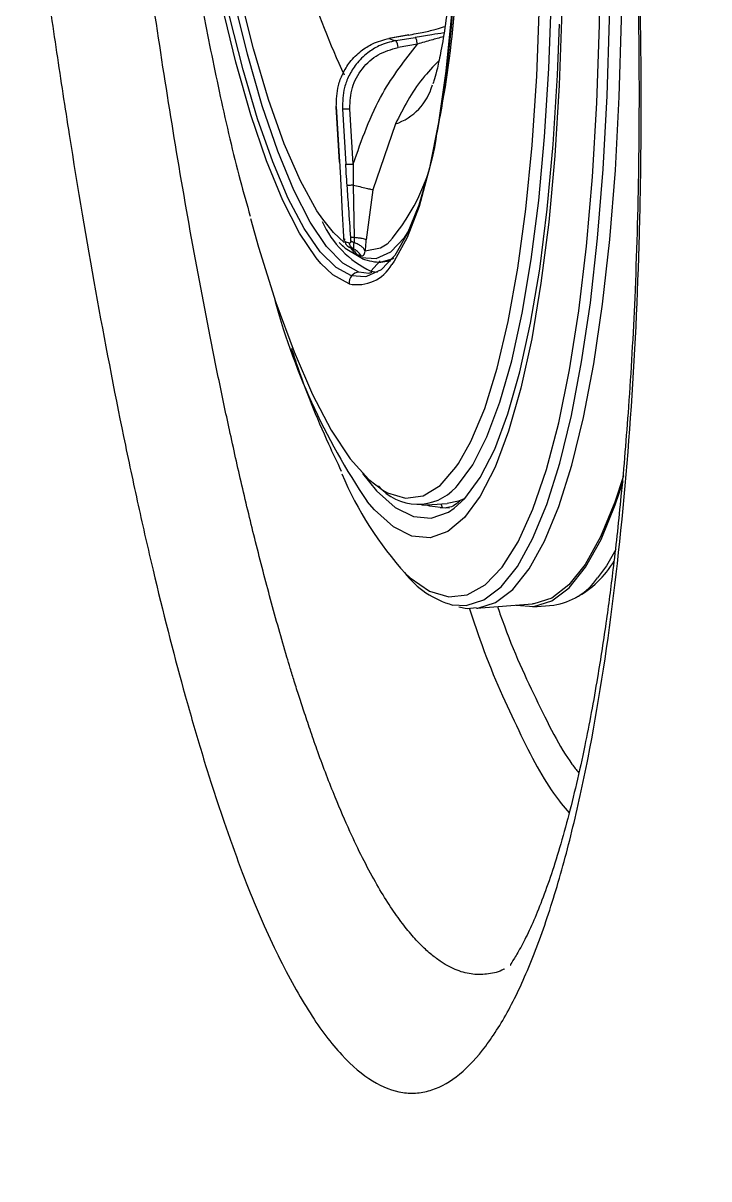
# Model space of a CAD drawing. Extents: x 525 to 613, y 487 to 635.
# Drawn here: x 602.43 to 603.692, y 547.121 to 549.249 of the extents above; entities that cross this region are included whole.
import ezdxf

# ---------------------------------------------------------------- set-up
doc = ezdxf.new("R2010")
doc.units = 0
doc.header["$MEASUREMENT"] = 0
doc.layers.add('1', color=4, linetype='Continuous')
doc.layers.add('STD TEST', color=3, linetype='Continuous')

# ---------------------------------------------------------------- blocks, each defined once
blk = doc.blocks.new('2023 VANGUARD')
at = {"layer": '1', "color": 3, "linetype": 'Continuous', "lineweight": 25}
for p, q in [((34.1801, -43.4635), (34.1436, -43.4699)), ((34.1801, -43.4635), (34.1436, -43.4699)), ((34.1436, -43.4699), (34.144, -43.4699)), ((34.1793, -43.4638), (34.144, -43.4699)), ((34.1793, -43.4638), (34.144, -43.4699)), ((34.1562, -43.474), (34.1919, -43.468)), ((34.1562, -43.474), (34.1919, -43.468)), ((34.196, -43.4805), (34.1603, -43.4865)), ((34.0463, -43.5954), (34.0525, -43.6973)), ((34.0463, -43.5954), (34.0525, -43.6973)), ((34.0527, -43.6975), (34.0466, -43.5956)), ((34.0578, -43.5993), (34.064, -43.7013)), ((34.0778, -43.7013), (34.0716, -43.5993)), ((34.1555, -43.6274), (34.114, -43.7489)), ((34.1555, -43.6274), (34.114, -43.7489)), ((34.0778, -43.7401), (34.0798, -43.8366)), ((34.0778, -43.7401), (34.0798, -43.8366)), ((34.114, -43.7489), (34.1017, -43.8408)), ((34.114, -43.7489), (34.1017, -43.8408)), ((34.1469, -43.8765), (34.1501, -43.875)), ((34.1068, -43.9025), (34.0882, -43.9)), ((34.1275, -43.8797), (34.11, -43.8983)), ((34.11, -43.8983), (34.1223, -43.9006)), ((34.129, -43.881), (34.1462, -43.8797)), ((34.129, -43.881), (34.1462, -43.8797)), ((34.0997, -43.909), (34.0748, -43.9071)), ((34.1092, -43.9024), (34.1068, -43.9025)), ((34.1118, -43.9012), (34.1077, -43.9022)), ((34.204, -44.3293), (34.2506, -44.3264)), ((34.2378, -44.3334), (34.2417, -44.333)), ((34.2378, -44.3334), (34.2551, -44.334)), ((34.2421, -44.3339), (34.2394, -44.3271)), ((34.2501, -44.3343), (34.2478, -44.3346)), ((34.305, -44.5191), (34.408, -44.5109)), ((34.4085, -44.5163), (34.4468, -44.5133))]:
    blk.add_line(p, q, dxfattribs=at)
at = {"layer": '1', "color": 3, "linetype": 'Continuous', "lineweight": 25, "flags": 128}
for points in [[(34.0748, -43.9071), (34.0462, -43.8917), (34.017, -43.8626), (33.9876, -43.8201), (33.9584, -43.7647), (33.9297, -43.6969), (33.9019, -43.6178), (33.8751, -43.528), (33.8499, -43.4288)], [(34.2026, -42.2658), (34.2156, -42.35), (34.2322, -42.4747), (34.2461, -42.6022), (34.2571, -42.7311), (34.2652, -42.8598), (34.2701, -42.9869), (34.2718, -43.1109), (34.2704, -43.2302), (34.2658, -43.3435), (34.2581, -43.4495), (34.2474, -43.5469), (34.2338, -43.6346), (34.2175, -43.7115), (34.1986, -43.7769), (34.1774, -43.8297), (34.1542, -43.8696), (34.1291, -43.896), (34.1025, -43.9085), (34.0997, -43.909)], [(34.0182, -43.8843), (34.0097, -43.8742), (33.9789, -43.8284), (33.9483, -43.7686), (33.9184, -43.6956), (33.8894, -43.6104), (33.8617, -43.5139), (33.8357, -43.4074), (33.8117, -43.2923), (33.7901, -43.1699), (33.771, -43.0419), (33.7547, -42.9098), (33.7415, -42.7753), (33.7314, -42.6401)], [(34.2593, -42.7969), (34.266, -42.9312), (34.2693, -43.0627), (34.2692, -43.19), (34.2656, -43.3113), (34.2587, -43.4251), (34.2484, -43.5301), (34.235, -43.6248), (34.2185, -43.7082), (34.1992, -43.7791), (34.1774, -43.8366), (34.1532, -43.8802), (34.1488, -43.8863)], [(34.4491, -42.8208), (34.4571, -42.9748), (34.462, -43.1267), (34.4636, -43.2749), (34.4619, -43.4184), (34.457, -43.5558), (34.4489, -43.6861), (34.4377, -43.808), (34.4234, -43.9206), (34.4063, -44.0228), (34.3863, -44.1139), (34.3638, -44.193), (34.3388, -44.2595), (34.3117, -44.3127), (34.2826, -44.3523), (34.2517, -44.3779), (34.2195, -44.3893), (34.186, -44.3864), (34.1517, -44.3692), (34.1167, -44.3378), (34.1036, -44.3225)], [(34.1741, -44.4553), (34.1826, -44.4631), (34.2185, -44.4879), (34.2537, -44.4983), (34.2878, -44.4944), (34.3207, -44.476), (34.3519, -44.4435), (34.3813, -44.3969), (34.4087, -44.3368), (34.4337, -44.2635), (34.4563, -44.1777), (34.4762, -44.0801), (34.4933, -43.9714), (34.5074, -43.8526), (34.5185, -43.7246), (34.5263, -43.5883), (34.531, -43.445), (34.5324, -43.2958), (34.5304, -43.1418), (34.5253, -42.9843), (34.5169, -42.8246)], [(34.2608, -44.5131), (34.2855, -44.5142), (34.3184, -44.5038), (34.35, -44.4798), (34.38, -44.4423), (34.4081, -44.3915), (34.4342, -44.328), (34.4581, -44.2521), (34.4795, -44.1644), (34.4983, -44.0656), (34.5144, -43.9566), (34.5276, -43.838), (34.5379, -43.7107), (34.5452, -43.5759), (34.5493, -43.4344), (34.5503, -43.2875), (34.5482, -43.136), (34.543, -42.9814), (34.5348, -42.8246)], [(34.2665, -44.2965), (34.2696, -44.2932), (34.2977, -44.255), (34.3238, -44.2037), (34.3479, -44.1397), (34.3696, -44.0634), (34.3889, -43.9757), (34.4054, -43.8771), (34.4192, -43.7686), (34.43, -43.6511), (34.4378, -43.5256), (34.4425, -43.3932), (34.4441, -43.2549), (34.4425, -43.112), (34.4378, -42.9657), (34.4301, -42.8173)], [(34.2717, -44.2526), (34.2944, -44.2122), (34.3198, -44.1512), (34.3428, -44.0773), (34.3631, -43.9909), (34.3808, -43.8931), (34.3955, -43.7845), (34.4071, -43.6662), (34.4156, -43.5393), (34.4209, -43.405), (34.4228, -43.2643), (34.4215, -43.1187), (34.4168, -42.9694), (34.409, -42.8178)], [(34.3045, -44.5191), (34.307, -44.5189), (34.34, -44.5085), (34.3717, -44.4844), (34.4018, -44.4467), (34.43, -44.3958), (34.4562, -44.332), (34.4802, -44.2558), (34.5016, -44.1679), (34.5205, -44.0688), (34.5367, -43.9593), (34.55, -43.8403), (34.5603, -43.7126), (34.5676, -43.5773), (34.5717, -43.4353), (34.5728, -43.2878), (34.5707, -43.1359), (34.5654, -42.9807), (34.5571, -42.8233)], [(34.0882, -43.9), (34.0587, -43.884), (34.0286, -43.8532), (33.9983, -43.8082), (33.9683, -43.7494), (33.9388, -43.6777), (33.9103, -43.5939), (33.8831, -43.499), (33.8576, -43.3943), (33.834, -43.2811), (33.8269, -43.2433)], [(34.0217, -43.8029), (34.011, -43.7871), (33.9807, -43.7324), (33.9509, -43.6639), (33.922, -43.5825), (33.8944, -43.4894), (33.8685, -43.3857), (33.8445, -43.2729)], [(34.0217, -43.8029), (34.011, -43.7871), (33.9807, -43.7324), (33.9509, -43.6639), (33.922, -43.5825), (33.8944, -43.4894), (33.8685, -43.3857), (33.8445, -43.2729)], [(34.2639, -44.3348), (34.2832, -44.317), (34.3117, -44.2783), (34.3382, -44.2261), (34.3627, -44.1611), (34.3847, -44.0837), (34.4043, -43.9945), (34.4211, -43.8945), (34.435, -43.7843), (34.446, -43.665), (34.4539, -43.5375), (34.4576, -43.4437)], [(34.0463, -43.5954), (34.0463, -43.5954), (34.0466, -43.5956)], [(34.0463, -43.5954), (34.0463, -43.5954), (34.0466, -43.5956)], [(34.0527, -43.6975), (34.0525, -43.6973), (34.0525, -43.6973)], [(34.0527, -43.6975), (34.0525, -43.6973), (34.0525, -43.6973)], [(33.8886, -43.8017), (33.9035, -43.8544), (33.9356, -43.9563), (33.9689, -44.047), (34.0029, -44.1255), (34.0374, -44.1913), (34.0721, -44.2438), (34.1067, -44.2823), (34.1322, -44.3018)], [(34.0614, -43.8456), (34.0414, -43.8273), (34.0217, -43.8029)], [(34.0614, -43.8456), (34.0414, -43.8273), (34.0217, -43.8029)], [(34.0919, -43.8731), (34.12, -43.8753), (34.1468, -43.863), (34.172, -43.8362), (34.1801, -43.824)], [(34.0919, -43.8731), (34.12, -43.8753), (34.1468, -43.863), (34.172, -43.8362), (34.1801, -43.824)], [(34.0517, -43.8459), (34.063, -43.8563), (34.0919, -43.8731)], [(34.0573, -43.8513), (34.063, -43.8563), (34.0919, -43.8731)], [(34.1405, -43.8486), (34.1282, -43.8563), (34.1, -43.8619)], [(34.1405, -43.8486), (34.1282, -43.8563), (34.1, -43.8619)], [(34.129, -43.881), (34.1344, -43.8803), (34.1469, -43.8765)], [(34.129, -43.881), (34.1344, -43.8803), (34.1469, -43.8765)], [(34.0703, -43.9218), (34.0403, -43.9054), (34.0182, -43.8843)], [(34.1322, -44.3018), (34.1409, -44.3067), (34.1743, -44.3166), (34.2066, -44.312), (34.2376, -44.2929), (34.267, -44.2596), (34.2717, -44.2526)], [(34.0949, -44.2707), (34.1209, -44.3028), (34.1551, -44.3335), (34.1887, -44.3504), (34.2214, -44.3532), (34.253, -44.3421), (34.2639, -44.3348)], [(34.5753, -44.275), (34.5593, -44.3238), (34.5331, -44.3876), (34.5049, -44.4385), (34.4748, -44.4762), (34.4431, -44.5003), (34.41, -44.5107), (34.408, -44.5109)], [(34.378, -44.5133), (34.4105, -44.5161), (34.4436, -44.5057), (34.4754, -44.4815), (34.5056, -44.4437), (34.5339, -44.3926), (34.5602, -44.3287), (34.5745, -44.2855)], [(34.2834, -44.3168), (34.2718, -44.322), (34.2506, -44.3264)], [(34.2478, -44.3346), (34.2189, -44.3313), (34.2116, -44.3288)], [(34.5613, -44.4112), (34.5439, -44.4407), (34.5274, -44.4633)]]:
    blk.add_lwpolyline(points, dxfattribs=at)
at = {"layer": '1', "color": 3, "linetype": 'Continuous', "lineweight": 25}
for centre, radius, start, end in [((35.3353, -42.9455), 1.405, 189.6108, 204.9022), ((32.4173, -43.2665), 1.8533, 348.8649, 355.4546), ((34.164, -43.4303), 0.0444, 243.1989, 259.8332), ((34.1561, -43.4745), 0.000528, 68.0151, 77.3129), ((34.1354, -43.4876), 0.0249, 2.4879, 33.0167), ((34.1918, -43.4685), 0.000526, 68.0015, 77.6646), ((34.1228, -43.5282), 0.1044, 288.221, 344.7441), ((34.0646, -43.5381), 0.0616, 263.7082, 276.556), ((33.8663, -43.6036), 0.3677, 318.2173, 354.0206), ((34.0707, -43.6401), 0.0616, 263.7083, 276.556), ((34.19, -43.7304), 0.1859, 204.38, 244.5382), ((34.105, -43.8592), 0.0191, 211.7717, 226.784), ((34.1047, -43.8594), 0.0187, 226.77, 251.489), ((34.0853, -43.8504), 0.0729, 258.0888, 330.573), ((34.0898, -43.9194), 0.0194, 94.8007, 140.7711), ((34.0904, -43.9199), 0.0202, 140.5805, 185.3473), ((35.1264, -43.6287), 1.2359, 194.6742, 214.1494), ((34.6503, -44.0226), 0.6434, 202.7656, 222.2547), ((34.1966, -44.2333), 0.0943, 219.7406, 317.9109), ((34.4058, -44.3434), 0.1761, 297.7046, 329.8015), ((34.3064, -44.35), 0.1694, 217.6535, 254.3898), ((34.4299, -44.3961), 0.1184, 278.1955, 325.4306)]:
    blk.add_arc(centre, radius, start, end, dxfattribs=at)
for points, knots in [([(34.6607, -40.4817), (34.6696, -40.5467), (34.688, -40.6813), (34.7148, -40.8894), (34.7419, -41.1076), (34.7683, -41.332), (34.7937, -41.5599), (34.8179, -41.7915), (34.8412, -42.0277), (34.8634, -42.2689), (34.8844, -42.515), (34.9041, -42.7658), (34.9225, -43.0228), (34.9395, -43.2859), (34.9549, -43.5553), (34.9685, -43.8292), (34.9803, -44.1078), (34.9902, -44.3912), (34.9981, -44.6792), (35.0039, -44.9719), (35.0076, -45.2693), (35.0077, -45.4691), (35.0078, -45.5697)], [0, 0, 0, 0, 0.038581, 0.079808, 0.12337, 0.167786, 0.212618, 0.258169, 0.304675, 0.352143, 0.400543, 0.449842, 0.500001, 0.551983, 0.604837, 0.658573, 0.713205, 0.768744, 0.825197, 0.88256, 0.940829, 1, 1, 1, 1]), ([(33.3667, -41.3676), (33.3646, -41.4188), (33.3628, -41.4709), (33.3608, -41.5504), (33.3602, -41.5773), (33.3595, -41.6177), (33.3593, -41.6312), (33.359, -41.6512), (33.3589, -41.6579), (33.3587, -41.6678), (33.3586, -41.6711), (33.3585, -41.6759), (33.3585, -41.6775), (33.3584, -41.6808), (33.3584, -41.6834), (33.3585, -41.687), (33.3586, -41.6897), (33.3587, -41.6911), (33.359, -41.6955), (33.3592, -41.6984), (33.3597, -41.7063), (33.3599, -41.7107), (33.3603, -41.7188), (33.3605, -41.7226), (33.3609, -41.73), (33.3611, -41.7337), (33.3619, -41.7516), (33.3626, -41.7656), (33.3647, -41.8069), (33.3661, -41.8335), (33.3703, -41.9143), (33.3733, -41.969), (33.3836, -42.1343), (33.3918, -42.2449), (33.4058, -42.4124), (33.4107, -42.4686), (33.421, -42.5807), (33.4264, -42.6365), (33.4433, -42.8027), (33.4554, -42.912), (33.4812, -43.1279), (33.495, -43.2344), (33.5168, -43.3921), (33.5243, -43.4444), (33.5395, -43.5469), (33.5472, -43.5973), (33.5707, -43.7461), (33.5868, -43.842), (33.6202, -44.0273), (33.6374, -44.1167), (33.6641, -44.2461), (33.6731, -44.2884), (33.6911, -44.3703), (33.7002, -44.4101), (33.7277, -44.526), (33.7462, -44.5988), (33.7745, -44.7015), (33.784, -44.7347), (33.8031, -44.7989), (33.8224, -44.861), (33.842, -44.9185), (33.8615, -44.9734), (33.8712, -44.9995), (33.9005, -45.0741), (33.92, -45.1188), (33.9591, -45.1986), (33.9787, -45.2337), (34.0081, -45.2795), (34.0179, -45.2936), (34.0374, -45.3192), (34.047, -45.3308), (34.0758, -45.362), (34.0948, -45.3779), (34.1322, -45.401), (34.1506, -45.408), (34.178, -45.412), (34.1871, -45.4123), (34.2051, -45.4106), (34.214, -45.4087), (34.2403, -45.4), (34.2573, -45.3902), (34.2902, -45.3631), (34.3062, -45.3459), (34.3372, -45.3045), (34.3522, -45.2805), (34.3812, -45.2258), (34.3952, -45.195), (34.4218, -45.1281), (34.4344, -45.0919), (34.4523, -45.0338), (34.4582, -45.0138), (34.4695, -44.9726), (34.475, -44.9514), (34.4909, -44.8866), (34.5008, -44.8414), (34.5284, -44.7012), (34.544, -44.6014), (34.5701, -44.3911), (34.5806, -44.2802), (34.5963, -44.0569), (34.6016, -43.9438), (34.6062, -43.773), (34.6072, -43.7159), (34.608, -43.6013), (34.608, -43.5437), (34.6062, -43.3726), (34.6031, -43.2609), (34.5936, -43.0425), (34.5872, -42.9358), (34.5757, -42.7798), (34.5715, -42.7284), (34.5625, -42.6271), (34.5577, -42.5773), (34.5427, -42.4315), (34.5319, -42.3389), (34.5089, -42.1623), (34.4967, -42.0783), (34.4717, -41.9186), (34.4588, -41.8428), (34.4391, -41.7352), (34.4325, -41.7003), (34.4193, -41.6331), (34.4127, -41.6007), (34.3801, -41.4442), (34.3546, -41.3369), (34.3191, -41.1981), (34.3077, -41.1557), (34.286, -41.078), (34.2756, -41.0426), (34.261, -40.994), (34.2563, -40.9786), (34.2496, -40.9566), (34.2473, -40.9495), (34.2441, -40.9388), (34.243, -40.9353), (34.2413, -40.9298), (34.2408, -40.9279), (34.2399, -40.9247), (34.2396, -40.9235), (34.2391, -40.9214), (34.2389, -40.9207), (34.2385, -40.9191), (34.2384, -40.9183), (34.238, -40.9169), (34.2378, -40.9163), (34.2373, -40.9149), (34.2371, -40.9141), (34.2364, -40.9119), (34.2359, -40.9104), (34.2345, -40.906), (34.2336, -40.903), (34.2309, -40.894), (34.229, -40.888), (34.2238, -40.8708), (34.2204, -40.8602), (34.2048, -40.8105), (34.1953, -40.782), (34.189, -40.7632)], [0, 0, 0, 0, 0.007813, 0.007813, 0.011719, 0.011719, 0.013672, 0.013672, 0.014648, 0.014648, 0.015137, 0.015137, 0.015381, 0.015381, 0.015625, 0.015747, 0.015747, 0.015869, 0.015869, 0.016113, 0.016113, 0.016602, 0.016602, 0.01709, 0.01709, 0.017578, 0.017578, 0.019531, 0.019531, 0.023437, 0.023437, 0.03125, 0.03125, 0.046875, 0.046875, 0.054688, 0.054688, 0.0625, 0.0625, 0.078125, 0.078125, 0.09375, 0.09375, 0.101563, 0.101563, 0.109375, 0.109375, 0.125, 0.125, 0.140625, 0.140625, 0.148438, 0.148438, 0.15625, 0.15625, 0.171875, 0.171875, 0.179688, 0.179688, 0.1875, 0.195313, 0.195313, 0.203125, 0.203125, 0.21875, 0.21875, 0.234375, 0.234375, 0.242188, 0.242188, 0.25, 0.25, 0.265625, 0.265625, 0.28125, 0.28125, 0.289063, 0.289063, 0.296875, 0.296875, 0.3125, 0.3125, 0.328125, 0.328125, 0.34375, 0.34375, 0.359375, 0.359375, 0.375, 0.375, 0.382813, 0.382813, 0.390625, 0.390625, 0.40625, 0.40625, 0.4375, 0.4375, 0.46875, 0.46875, 0.5, 0.5, 0.515625, 0.515625, 0.53125, 0.53125, 0.5625, 0.5625, 0.59375, 0.59375, 0.609375, 0.609375, 0.625, 0.625, 0.65625, 0.65625, 0.6875, 0.6875, 0.71875, 0.71875, 0.734375, 0.734375, 0.75, 0.75, 0.8125, 0.8125, 0.84375, 0.84375, 0.875, 0.875, 0.890625, 0.890625, 0.898438, 0.898438, 0.902344, 0.902344, 0.904297, 0.904297, 0.905273, 0.905273, 0.905762, 0.905762, 0.90625, 0.90625, 0.907227, 0.907227, 0.908203, 0.908203, 0.910156, 0.910156, 0.914063, 0.914063, 0.921875, 0.921875, 0.9375, 0.9375, 1, 1, 1, 1]), ([(34.195, -40.8117), (34.2072, -40.8485), (34.2379, -40.9412), (34.2897, -41.1122), (34.3449, -41.3187), (34.3979, -41.5477), (34.447, -41.7958), (34.4907, -42.0586), (34.5279, -42.3303), (34.5582, -42.6077), (34.5812, -42.8872), (34.5966, -43.1654), (34.6042, -43.4396), (34.6042, -43.702), (34.5973, -43.9392), (34.5858, -44.1411), (34.572, -44.3047), (34.558, -44.434), (34.5434, -44.546), (34.5261, -44.658), (34.5028, -44.7832), (34.4725, -44.9127), (34.4439, -45.0068), (34.4208, -45.0692), (34.404, -45.1088), (34.3863, -45.1438), (34.373, -45.1661), (34.3661, -45.1763), (34.3673, -45.1762), (34.3677, -45.1762)], [0, 0, 0, 0, 0.027921, 0.070404, 0.113733, 0.158664, 0.205575, 0.253061, 0.300435, 0.348201, 0.396224, 0.443997, 0.492035, 0.540502, 0.586247, 0.626181, 0.660548, 0.689055, 0.711984, 0.738765, 0.773226, 0.815123, 0.85904, 0.881102, 0.903282, 0.92565, 0.951576, 0.982179, 1, 1, 1, 1]), ([(34.3563, -45.183), (34.3559, -45.1832), (34.3463, -45.189), (34.3269, -45.193), (34.2983, -45.1944), (34.2693, -45.1869), (34.2439, -45.1736), (34.222, -45.1574), (34.2033, -45.1404), (34.1835, -45.119), (34.1627, -45.0926), (34.1409, -45.0608), (34.1182, -45.023), (34.0949, -44.9794), (34.0703, -44.9279), (34.0428, -44.8639), (34.0189, -44.8013), (34.0002, -44.7481), (33.9887, -44.7139), (33.9785, -44.6828), (33.9698, -44.655), (33.9623, -44.6308), (33.9477, -44.582), (33.9262, -44.5063), (33.8986, -44.4001), (33.8734, -44.2956), (33.8506, -44.1941), (33.8226, -44.0616), (33.7896, -43.8926), (33.753, -43.6834), (33.7191, -43.47), (33.6876, -43.2516), (33.6581, -43.0262), (33.6333, -42.8151), (33.6129, -42.6225), (33.5966, -42.4534), (33.5819, -42.2835), (33.5684, -42.1125), (33.5584, -41.9417), (33.5464, -41.7779), (33.5512, -41.6212), (33.5545, -41.5208), (33.5562, -41.4698)], [0, 0, 0, 0, 0.001057, 0.02657, 0.052179, 0.077885, 0.103685, 0.119219, 0.135677, 0.153057, 0.171359, 0.19058, 0.21072, 0.231777, 0.252518, 0.276911, 0.306282, 0.318291, 0.329064, 0.338601, 0.346904, 0.353973, 0.359808, 0.388998, 0.416377, 0.441948, 0.465715, 0.48768, 0.531696, 0.574913, 0.616267, 0.657985, 0.700555, 0.743376, 0.775664, 0.807676, 0.83759, 0.870986, 0.904698, 0.936241, 0.967578, 1, 1, 1, 1]), ([(33.7039, -42.6187), (33.7047, -42.634), (33.7084, -42.7003), (33.7184, -42.8183), (33.7339, -42.9715), (33.753, -43.124), (33.7755, -43.2757), (33.802, -43.4274), (33.8332, -43.5798), (33.8617, -43.7038), (33.882, -43.7754), (33.8883, -43.7975)], [0, 0, 0, 0, 0.036973, 0.160761, 0.284614, 0.409118, 0.535223, 0.664101, 0.79737, 0.937502, 1, 1, 1, 1]), ([(34.2543, -43.3876), (34.2521, -43.4067), (34.2475, -43.4465), (34.2398, -43.4918), (34.2326, -43.5256), (34.2274, -43.5453), (34.2243, -43.5541), (34.2248, -43.5528), (34.225, -43.5525)], [0, 0, 0, 0, 0.204319, 0.427416, 0.614789, 0.788773, 0.95004, 1, 1, 1, 1]), ([(34.2543, -43.3876), (34.2521, -43.4067), (34.2475, -43.4465), (34.2398, -43.4918), (34.2326, -43.5256), (34.2274, -43.5453), (34.2243, -43.5541), (34.2248, -43.5528), (34.225, -43.5525)], [0, 0, 0, 0, 0.204319, 0.427416, 0.614789, 0.788773, 0.95004, 1, 1, 1, 1]), ([(34.1793, -43.4638), (34.189, -43.462), (34.2074, -43.4586), (34.2304, -43.4532), (34.2411, -43.4495), (34.2461, -43.4478)], [0, 0, 0, 0, 0.378084, 0.713809, 1, 1, 1, 1]), ([(34.1793, -43.4638), (34.189, -43.462), (34.2074, -43.4586), (34.2304, -43.4532), (34.2411, -43.4495), (34.2461, -43.4478)], [0, 0, 0, 0, 0.378084, 0.713809, 1, 1, 1, 1]), ([(34.0466, -43.5956), (34.047, -43.5825), (34.0476, -43.5617), (34.0582, -43.5342), (34.0719, -43.5119), (34.0908, -43.4931), (34.1153, -43.4774), (34.1335, -43.4726), (34.144, -43.4699)], [0, 0, 0, 0, 0.223173, 0.354792, 0.499492, 0.670253, 0.81071, 1, 1, 1, 1]), ([(34.0466, -43.5956), (34.047, -43.5825), (34.0476, -43.5617), (34.0582, -43.5342), (34.0719, -43.5119), (34.0908, -43.4931), (34.1153, -43.4774), (34.1335, -43.4726), (34.144, -43.4699)], [0, 0, 0, 0, 0.223173, 0.354792, 0.499492, 0.670253, 0.81071, 1, 1, 1, 1]), ([(34.1562, -43.474), (34.1456, -43.4767), (34.1272, -43.4813), (34.1025, -43.497), (34.0835, -43.5157), (34.0696, -43.5379), (34.0589, -43.5654), (34.0582, -43.5862), (34.0578, -43.5993)], [0, 0, 0, 0, 0.189178, 0.329349, 0.49967, 0.644705, 0.776575, 1, 1, 1, 1]), ([(34.1562, -43.474), (34.1456, -43.4767), (34.1272, -43.4813), (34.1025, -43.497), (34.0835, -43.5157), (34.0696, -43.5379), (34.0589, -43.5654), (34.0582, -43.5862), (34.0578, -43.5993)], [0, 0, 0, 0, 0.189178, 0.329349, 0.49967, 0.644705, 0.776575, 1, 1, 1, 1]), ([(34.2447, -43.4598), (34.2373, -43.4609), (34.2198, -43.4634), (34.2021, -43.4663), (34.1919, -43.468)], [0, 0, 0, 0, 0.4240194, 1, 1, 1, 1]), ([(34.2447, -43.4598), (34.2373, -43.4609), (34.2198, -43.4634), (34.2021, -43.4663), (34.1919, -43.468)], [0, 0, 0, 0, 0.4240194, 1, 1, 1, 1]), ([(34.2436, -43.4669), (34.2362, -43.4689), (34.2203, -43.4733), (34.2045, -43.478), (34.196, -43.4805)], [0, 0, 0, 0, 0.464282, 1, 1, 1, 1]), ([(34.2436, -43.4669), (34.2362, -43.4689), (34.2203, -43.4733), (34.2045, -43.478), (34.196, -43.4805)], [0, 0, 0, 0, 0.464282, 1, 1, 1, 1]), ([(34.0716, -43.5993), (34.0722, -43.5861), (34.0734, -43.5597), (34.093, -43.5243), (34.1226, -43.4972), (34.1478, -43.4901), (34.1603, -43.4865)], [0, 0, 0, 0, 0.249646, 0.500117, 0.750527, 1, 1, 1, 1]), ([(34.0716, -43.5993), (34.0722, -43.5861), (34.0734, -43.5597), (34.093, -43.5243), (34.1226, -43.4972), (34.1478, -43.4901), (34.1603, -43.4865)], [0, 0, 0, 0, 0.249646, 0.500117, 0.750527, 1, 1, 1, 1]), ([(34.0778, -43.7013), (34.0934, -43.6565), (34.1214, -43.5765), (34.1732, -43.5098), (34.196, -43.4805)], [0, 0, 0, 0, 0.559798, 1, 1, 1, 1]), ([(34.0778, -43.7013), (34.0934, -43.6565), (34.1214, -43.5765), (34.1732, -43.5098), (34.196, -43.4805)], [0, 0, 0, 0, 0.559798, 1, 1, 1, 1]), ([(34.2355, -43.511), (34.225, -43.5217), (34.192, -43.5557), (34.1703, -43.5983), (34.1555, -43.6274)], [0, 0, 0, 0, 0.315908, 1, 1, 1, 1]), ([(34.2355, -43.511), (34.225, -43.5217), (34.192, -43.5557), (34.1703, -43.5983), (34.1555, -43.6274)], [0, 0, 0, 0, 0.315908, 1, 1, 1, 1]), ([(34.0527, -43.6975), (34.0532, -43.7049), (34.0539, -43.718), (34.0545, -43.731), (34.0548, -43.7367)], [0, 0, 0, 0, 0.559985, 1, 1, 1, 1]), ([(34.0527, -43.6975), (34.0532, -43.7049), (34.0539, -43.718), (34.0545, -43.731), (34.0548, -43.7367)], [0, 0, 0, 0, 0.559985, 1, 1, 1, 1]), ([(34.0667, -43.7407), (34.0661, -43.7333), (34.0652, -43.7202), (34.0644, -43.7071), (34.064, -43.7013)], [0, 0, 0, 0, 0.559985, 1, 1, 1, 1]), ([(34.0667, -43.7407), (34.0661, -43.7333), (34.0652, -43.7202), (34.0644, -43.7071), (34.064, -43.7013)], [0, 0, 0, 0, 0.559985, 1, 1, 1, 1]), ([(34.0778, -43.7013), (34.0777, -43.7085), (34.0776, -43.7214), (34.0777, -43.7344), (34.0778, -43.7401)], [0, 0, 0, 0, 0.558531, 1, 1, 1, 1]), ([(34.0778, -43.7013), (34.0777, -43.7085), (34.0776, -43.7214), (34.0777, -43.7344), (34.0778, -43.7401)], [0, 0, 0, 0, 0.558531, 1, 1, 1, 1]), ([(34.0548, -43.7367), (34.0557, -43.7545), (34.0572, -43.7861), (34.059, -43.8179), (34.0598, -43.8319)], [0, 0, 0, 0, 0.559997, 1, 1, 1, 1]), ([(34.0548, -43.7367), (34.0557, -43.7545), (34.0572, -43.7861), (34.059, -43.8179), (34.0598, -43.8319)], [0, 0, 0, 0, 0.559997, 1, 1, 1, 1]), ([(34.0778, -43.7401), (34.0765, -43.7402), (34.0739, -43.7404), (34.0705, -43.7406), (34.0679, -43.7407), (34.0671, -43.7407), (34.0667, -43.7407)], [0, 0, 0, 0, 0.2430983, 0.4999999, 0.7569015, 1, 1, 1, 1]), ([(34.0778, -43.7401), (34.0765, -43.7402), (34.0739, -43.7404), (34.0705, -43.7406), (34.0679, -43.7407), (34.0671, -43.7407), (34.0667, -43.7407)], [0, 0, 0, 0, 0.2430983, 0.4999999, 0.7569015, 1, 1, 1, 1]), ([(34.0733, -43.8364), (34.0721, -43.8186), (34.07, -43.7867), (34.0677, -43.7547), (34.0667, -43.7407)], [0, 0, 0, 0, 0.559998, 1, 1, 1, 1]), ([(34.0733, -43.8364), (34.0721, -43.8186), (34.07, -43.7867), (34.0677, -43.7547), (34.0667, -43.7407)], [0, 0, 0, 0, 0.559998, 1, 1, 1, 1]), ([(34.0778, -43.7401), (34.082, -43.741), (34.0907, -43.7429), (34.102, -43.7455), (34.1104, -43.7477), (34.1129, -43.7485), (34.114, -43.7489)], [0, 0, 0, 0, 0.250711, 0.510511, 0.764609, 1, 1, 1, 1]), ([(34.0778, -43.7401), (34.082, -43.741), (34.0907, -43.7429), (34.102, -43.7455), (34.1104, -43.7477), (34.1129, -43.7485), (34.114, -43.7489)], [0, 0, 0, 0, 0.250711, 0.510511, 0.764609, 1, 1, 1, 1]), ([(34.0598, -43.8319), (34.0598, -43.833), (34.06, -43.8349), (34.0602, -43.8367), (34.0604, -43.8375)], [0, 0, 0, 0, 0.5571393, 1, 1, 1, 1]), ([(34.0598, -43.8319), (34.0598, -43.833), (34.06, -43.8349), (34.0602, -43.8367), (34.0604, -43.8375)], [0, 0, 0, 0, 0.5571393, 1, 1, 1, 1]), ([(34.0629, -43.8404), (34.0624, -43.8402), (34.0614, -43.8399), (34.0605, -43.8392), (34.0601, -43.8384), (34.0603, -43.8378), (34.0604, -43.8375)], [0, 0, 0, 0, 0.247007, 0.5, 0.752993, 1, 1, 1, 1]), ([(34.0629, -43.8404), (34.0624, -43.8402), (34.0614, -43.8399), (34.0605, -43.8392), (34.0601, -43.8384), (34.0603, -43.8378), (34.0604, -43.8375)], [0, 0, 0, 0, 0.247007, 0.5, 0.752993, 1, 1, 1, 1]), ([(34.0634, -43.8443), (34.0631, -43.8441), (34.0624, -43.8437), (34.0615, -43.8421), (34.0608, -43.84), (34.0605, -43.8383), (34.0604, -43.8375)], [0, 0, 0, 0, 0.3162373, 0.6051062, 0.8109219, 1, 1, 1, 1]), ([(34.0634, -43.8443), (34.0631, -43.8441), (34.0624, -43.8437), (34.0615, -43.8421), (34.0608, -43.84), (34.0605, -43.8383), (34.0604, -43.8375)], [0, 0, 0, 0, 0.3162373, 0.6051062, 0.8109219, 1, 1, 1, 1]), ([(34.071, -43.8468), (34.0696, -43.8464), (34.0671, -43.8455), (34.0645, -43.8447), (34.0634, -43.8443)], [0, 0, 0, 0, 0.56, 1, 1, 1, 1]), ([(34.0697, -43.854), (34.0689, -43.8535), (34.0672, -43.8524), (34.0652, -43.8501), (34.0638, -43.8473), (34.0635, -43.8453), (34.0634, -43.8443)], [0, 0, 0, 0, 0.2456966, 0.5, 0.7543034, 1, 1, 1, 1]), ([(34.071, -43.8468), (34.0696, -43.8464), (34.0671, -43.8455), (34.0645, -43.8447), (34.0634, -43.8443)], [0, 0, 0, 0, 0.56, 1, 1, 1, 1]), ([(34.0697, -43.854), (34.0689, -43.8535), (34.0672, -43.8524), (34.0652, -43.8501), (34.0638, -43.8473), (34.0635, -43.8453), (34.0634, -43.8443)], [0, 0, 0, 0, 0.2456966, 0.5, 0.7543034, 1, 1, 1, 1]), ([(34.0664, -43.8509), (34.067, -43.8518), (34.0683, -43.8534), (34.0693, -43.8538), (34.0697, -43.854)], [0, 0, 0, 0, 0.514649, 1, 1, 1, 1]), ([(34.0664, -43.8509), (34.067, -43.8518), (34.0683, -43.8534), (34.0693, -43.8538), (34.0697, -43.854)], [0, 0, 0, 0, 0.514649, 1, 1, 1, 1]), ([(34.0697, -43.854), (34.0711, -43.8545), (34.0737, -43.8553), (34.0762, -43.8562), (34.0774, -43.8565)], [0, 0, 0, 0, 0.559999, 1, 1, 1, 1]), ([(34.085, -43.8679), (34.0829, -43.865), (34.0788, -43.8593), (34.0728, -43.8558), (34.0697, -43.854)], [0, 0, 0, 0, 0.497184, 1, 1, 1, 1]), ([(34.0697, -43.854), (34.0711, -43.8545), (34.0737, -43.8553), (34.0762, -43.8562), (34.0774, -43.8565)], [0, 0, 0, 0, 0.559999, 1, 1, 1, 1]), ([(34.085, -43.8679), (34.0829, -43.865), (34.0788, -43.8593), (34.0728, -43.8558), (34.0697, -43.854)], [0, 0, 0, 0, 0.497184, 1, 1, 1, 1]), ([(34.0734, -43.8418), (34.0733, -43.8428), (34.0731, -43.8447), (34.0723, -43.8467), (34.0715, -43.8468), (34.071, -43.8468)], [0, 0, 0, 0, 0.243345, 0.515967, 1, 1, 1, 1]), ([(34.0734, -43.8418), (34.0733, -43.8428), (34.0731, -43.8447), (34.0723, -43.8467), (34.0715, -43.8468), (34.071, -43.8468)], [0, 0, 0, 0, 0.243345, 0.515967, 1, 1, 1, 1]), ([(34.0774, -43.8565), (34.0765, -43.856), (34.0748, -43.855), (34.0728, -43.8526), (34.0714, -43.8499), (34.0712, -43.8478), (34.071, -43.8468)], [0, 0, 0, 0, 0.245697, 0.5, 0.754303, 1, 1, 1, 1]), ([(34.0774, -43.8565), (34.0765, -43.856), (34.0748, -43.855), (34.0728, -43.8526), (34.0714, -43.8499), (34.0712, -43.8478), (34.071, -43.8468)], [0, 0, 0, 0, 0.245697, 0.5, 0.754303, 1, 1, 1, 1]), ([(34.0714, -43.8523), (34.0736, -43.8563), (34.0783, -43.8648), (34.0827, -43.8668), (34.085, -43.8679)], [0, 0, 0, 0, 0.468065, 1, 1, 1, 1]), ([(34.0714, -43.8523), (34.0736, -43.8563), (34.0783, -43.8648), (34.0827, -43.8668), (34.085, -43.8679)], [0, 0, 0, 0, 0.468065, 1, 1, 1, 1]), ([(34.0734, -43.8418), (34.0734, -43.8409), (34.0734, -43.8391), (34.0733, -43.8372), (34.0733, -43.8364)], [0, 0, 0, 0, 0.562763, 1, 1, 1, 1]), ([(34.0798, -43.8366), (34.079, -43.8366), (34.0775, -43.8366), (34.0755, -43.8366), (34.074, -43.8365), (34.0735, -43.8365), (34.0733, -43.8364)], [0, 0, 0, 0, 0.246698, 0.5, 0.753302, 1, 1, 1, 1]), ([(34.0734, -43.8418), (34.0734, -43.8409), (34.0734, -43.8391), (34.0733, -43.8372), (34.0733, -43.8364)], [0, 0, 0, 0, 0.562763, 1, 1, 1, 1]), ([(34.0798, -43.8366), (34.079, -43.8366), (34.0775, -43.8366), (34.0755, -43.8366), (34.074, -43.8365), (34.0735, -43.8365), (34.0733, -43.8364)], [0, 0, 0, 0, 0.246698, 0.5, 0.753302, 1, 1, 1, 1]), ([(34.0795, -43.8459), (34.0788, -43.8457), (34.0773, -43.8452), (34.0755, -43.8442), (34.0741, -43.8431), (34.0736, -43.8422), (34.0734, -43.8418)], [0, 0, 0, 0, 0.247007, 0.5, 0.752993, 1, 1, 1, 1]), ([(34.0795, -43.8459), (34.0788, -43.8457), (34.0773, -43.8452), (34.0755, -43.8442), (34.0741, -43.8431), (34.0736, -43.8422), (34.0734, -43.8418)], [0, 0, 0, 0, 0.247007, 0.5, 0.752993, 1, 1, 1, 1]), ([(34.0774, -43.8565), (34.0777, -43.8566), (34.0783, -43.8566), (34.0787, -43.8551), (34.079, -43.8518), (34.0793, -43.848), (34.0795, -43.8459)], [0, 0, 0, 0, 0.2108084, 0.4457433, 0.7034455, 1, 1, 1, 1]), ([(34.0774, -43.8565), (34.0777, -43.8566), (34.0783, -43.8566), (34.0787, -43.8551), (34.079, -43.8518), (34.0793, -43.848), (34.0795, -43.8459)], [0, 0, 0, 0, 0.2108084, 0.4457433, 0.7034455, 1, 1, 1, 1]), ([(34.0926, -43.8704), (34.0905, -43.8675), (34.0864, -43.8619), (34.0804, -43.8583), (34.0774, -43.8565)], [0, 0, 0, 0, 0.497184, 1, 1, 1, 1]), ([(34.0926, -43.8704), (34.0905, -43.8675), (34.0864, -43.8619), (34.0804, -43.8583), (34.0774, -43.8565)], [0, 0, 0, 0, 0.497184, 1, 1, 1, 1]), ([(34.0798, -43.8366), (34.0798, -43.8382), (34.0798, -43.8415), (34.0796, -43.8445), (34.0795, -43.8459)], [0, 0, 0, 0, 0.503013, 1, 1, 1, 1]), ([(34.0798, -43.8366), (34.0798, -43.8382), (34.0798, -43.8415), (34.0796, -43.8445), (34.0795, -43.8459)], [0, 0, 0, 0, 0.503013, 1, 1, 1, 1]), ([(34.1, -43.8619), (34.0993, -43.8603), (34.0978, -43.8573), (34.0932, -43.8529), (34.0871, -43.849), (34.082, -43.8469), (34.0795, -43.8459)], [0, 0, 0, 0, 0.243967, 0.496145, 0.750324, 1, 1, 1, 1]), ([(34.1, -43.8619), (34.0993, -43.8603), (34.0978, -43.8573), (34.0932, -43.8529), (34.0871, -43.849), (34.082, -43.8469), (34.0795, -43.8459)], [0, 0, 0, 0, 0.243967, 0.496145, 0.750324, 1, 1, 1, 1]), ([(34.1017, -43.8408), (34.1009, -43.8405), (34.0992, -43.8397), (34.0943, -43.8385), (34.0878, -43.8374), (34.0825, -43.8369), (34.0798, -43.8366)], [0, 0, 0, 0, 0.243533, 0.495782, 0.750225, 1, 1, 1, 1]), ([(34.1017, -43.8408), (34.1009, -43.8405), (34.0992, -43.8397), (34.0943, -43.8385), (34.0878, -43.8374), (34.0825, -43.8369), (34.0798, -43.8366)], [0, 0, 0, 0, 0.243533, 0.495782, 0.750225, 1, 1, 1, 1]), ([(34.1, -43.8619), (34.1004, -43.8586), (34.1011, -43.852), (34.1015, -43.8445), (34.1017, -43.8408)], [0, 0, 0, 0, 0.504199, 1, 1, 1, 1]), ([(34.1, -43.8619), (34.1004, -43.8586), (34.1011, -43.852), (34.1015, -43.8445), (34.1017, -43.8408)], [0, 0, 0, 0, 0.504199, 1, 1, 1, 1]), ([(34.085, -43.8679), (34.0857, -43.8681), (34.0869, -43.8686), (34.0882, -43.869), (34.0888, -43.8692)], [0, 0, 0, 0, 0.559843, 1, 1, 1, 1]), ([(34.085, -43.8679), (34.0857, -43.8681), (34.0869, -43.8686), (34.0882, -43.869), (34.0888, -43.8692)], [0, 0, 0, 0, 0.559843, 1, 1, 1, 1]), ([(34.0888, -43.8692), (34.0895, -43.8694), (34.0907, -43.8698), (34.092, -43.8702), (34.0926, -43.8704)], [0, 0, 0, 0, 0.559901, 1, 1, 1, 1]), ([(34.0888, -43.8692), (34.0895, -43.8694), (34.0907, -43.8698), (34.092, -43.8702), (34.0926, -43.8704)], [0, 0, 0, 0, 0.559901, 1, 1, 1, 1]), ([(34.0926, -43.8704), (34.0941, -43.8706), (34.0971, -43.8711), (34.0991, -43.8648), (34.1, -43.8619)], [0, 0, 0, 0, 0.53167, 1, 1, 1, 1]), ([(34.0926, -43.8704), (34.0941, -43.8706), (34.0971, -43.8711), (34.0991, -43.8648), (34.1, -43.8619)], [0, 0, 0, 0, 0.53167, 1, 1, 1, 1]), ([(34.0988, -43.8772), (34.1048, -43.8787), (34.1208, -43.8827), (34.14, -43.8817), (34.1508, -43.8752), (34.1526, -43.8742)], [0, 0, 0, 0, 0.334175, 0.891262, 1, 1, 1, 1]), ([(34.0988, -43.8772), (34.1048, -43.8787), (34.1208, -43.8827), (34.14, -43.8817), (34.1508, -43.8752), (34.1526, -43.8742)], [0, 0, 0, 0, 0.334175, 0.891262, 1, 1, 1, 1]), ([(33.9641, -44.041), (33.9669, -44.0493), (33.9866, -44.1091), (34.0165, -44.1838), (34.0479, -44.2498), (34.0558, -44.2664)], [0, 0, 0, 0, 0.108132, 0.775741, 1, 1, 1, 1]), ([(34.2743, -44.3221), (34.2701, -44.3254), (34.2603, -44.3329), (34.2531, -44.3336), (34.249, -44.3341)], [0, 0, 0, 0, 0.428556, 1, 1, 1, 1]), ([(34.2725, -44.5162), (34.2762, -44.5173), (34.2866, -44.5205), (34.2973, -44.5187), (34.3041, -44.5175)], [0, 0, 0, 0, 0.358557, 1, 1, 1, 1]), ([(34.3436, -44.516), (34.345, -44.5205), (34.3676, -44.5875), (34.4136, -44.686), (34.4622, -44.784), (34.4885, -44.8165), (34.4925, -44.8214)], [0, 0, 0, 0, 0.03141, 0.475789, 0.920168, 1, 1, 1, 1]), ([(34.2914, -44.5184), (34.2979, -44.5379), (34.3258, -44.6224), (34.378, -44.7381), (34.4332, -44.8456), (34.4656, -44.8845), (34.4751, -44.8959)], [0, 0, 0, 0, 0.110852, 0.478794, 0.846736, 1, 1, 1, 1]), ([(35.0078, -45.5697), (35.0077, -45.7831), (35.0062, -45.9963), (35, -46.4227), (34.9953, -46.6358), (34.9765, -47.275), (34.9577, -47.7009), (34.9076, -48.5536), (34.8761, -48.9804), (34.8203, -49.6145), (34.8002, -49.8251), (34.7724, -50.0944), (34.7638, -50.1755), (34.7554, -50.2544), (34.7497, -50.3063), (34.747, -50.3318), (34.7414, -50.382), (34.7373, -50.4195), (34.7327, -50.4604), (34.7294, -50.4887), (34.7277, -50.5036), (34.7225, -50.5496), (34.7188, -50.5813), (34.7144, -50.6194), (34.7124, -50.6361), (34.7111, -50.6474), (34.7104, -50.6536), (34.7101, -50.6559), (34.7099, -50.6578)], [0, 0, 0, 0, 0.125, 0.125, 0.25, 0.25, 0.5, 0.5, 0.75, 0.75, 0.875, 0.875, 0.90625, 0.921875, 0.921875, 0.9375, 0.9375, 0.953125, 0.960938, 0.960938, 0.96875, 0.96875, 0.984375, 0.984375, 0.992188, 0.996094, 0.996094, 1, 1, 1, 1])]:
    blk.add_open_spline(points, degree=3, knots=knots, dxfattribs=at)
blk.add_open_spline([(34.196, -43.4805), (34.1957, -43.479), (34.1952, -43.4759), (34.1941, -43.4719), (34.193, -43.4689), (34.1923, -43.4683), (34.192, -43.468)], degree=3, dxfattribs=at)
blk.add_open_spline([(34.196, -43.4805), (34.1957, -43.479), (34.1952, -43.4759), (34.1941, -43.4719), (34.193, -43.4689), (34.1923, -43.4683), (34.192, -43.468)], degree=3, dxfattribs=at)
blk = doc.blocks.new('2026 Vanguard')
at = {"layer": 'STD TEST', "color": 1}
blk.add_blockref('2023 VANGUARD', (44.1613, 88.209), dxfattribs=at)

msp = doc.modelspace()

# ---------------------------------------------------------------- block references
at = {"layer": '1'}
msp.add_blockref('2026 Vanguard', (524.7985, 504.4821), dxfattribs=at)

doc.saveas('drawing.dxf')
